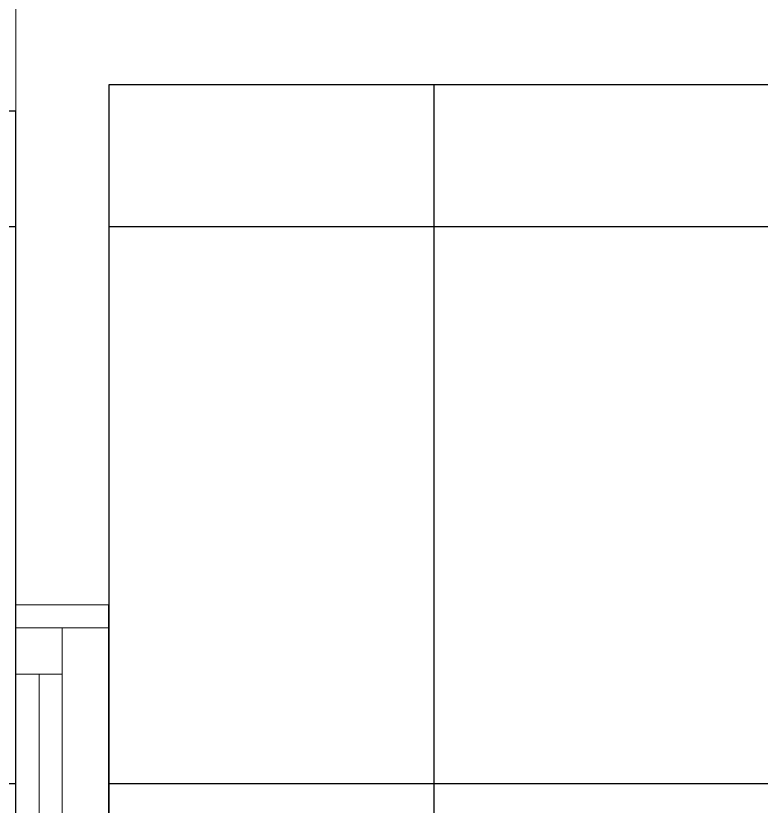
# Model space of a CAD drawing. Header units: inches. Extents: x -246178 to 57169, y -29325 to 19878.
# Drawn here: x 31350 to 32152, y -3624 to -2773 of the extents above; entities that cross this region are included whole.
import ezdxf

# ---------------------------------------------------------------- set-up
doc = ezdxf.new("R2010")
doc.units = ezdxf.units.IN
doc.header["$LTSCALE"] = 25
doc.header["$MEASUREMENT"] = 0
doc.linetypes.add('DASHDOT', pattern=[25.4, 12.7, -6.35, 0, -6.35])
doc.layers.get('0').update_dxf_attribs({"color": 8})
for name, color, linetype, lineweight in [('00-Ground Floor$0$Aluminum', 251, 'Continuous', 5), ('00-Ground Floor$0$Walls', 251, 'Continuous', 5), ('E-LITE-CLNG-CNDT', 6, 'DASHDOT', 35)]:
    doc.layers.add(name, color=color, linetype=linetype, lineweight=lineweight)
doc.layers.add('00-Ground Floor$0$False Ceiling', color=251, linetype='Continuous')

# ---------------------------------------------------------------- blocks, each defined once
blk = doc.blocks.new('00-Ground Floor$0$A$C37be4daf')
at = {"layer": '00-Ground Floor$0$Aluminum'}
for p, q in [((1416.01, 598.24), (216.01, 598.24)), ((1341.01, 548.24), (1341.01, 598.24)), ((1391.01, 498.24), (1391.01, 598.24)), ((291.01, 573.24), (1341.01, 573.24)), ((1391.01, 548.24), (241.01, 548.24)), ((1416.01, 498.24), (216.01, 498.24))]:
    blk.add_line(p, q, dxfattribs=at)
at = {"layer": '00-Ground Floor$0$Walls'}
blk.add_line((1416.01, 498.24), (1416.01, 598.24), dxfattribs=at)
blk = doc.blocks.new('00-Ground Floor$0$A$Ce9e1c4c3')
at = {"layer": '00-Ground Floor$0$False Ceiling', "color": 254}
for p, q in [((-64050.49, -2847.43, 0), (-68550.49, -2847.43, 0)), ((-68550.49, -2847.43, 0), (-68550.49, -6967.43, 0)), ((-68650.49, -2875.81, 0), (-76050.49, -2875.81, 0)), ((-68650.49, -13467.43, 0), (-68650.49, -2875.81, 0))]:
    blk.add_line(p, q, dxfattribs=at)
at = {"layer": '00-Ground Floor$0$False Ceiling', "color": 254, "linetype": 'Continuous'}
for p, q in [((-68200, -6967.43), (-68200, -2847.43)), ((-76050.49, -3000), (-68650.49, -3000)), ((-68550.49, -3000), (-64050.49, -3000)), ((-76050.49, -3600), (-68650.49, -3600)), ((-68550.49, -3600), (-64050.49, -3600))]:
    blk.add_line(p, q, dxfattribs=at)
blk = doc.blocks.new('00-Ground Floor')
at = {"layer": '00-Ground Floor$0$Walls'}
for p, q in [((31349.51, -5267.43, 0), (31349.51, -2747.43, 0)), ((35949.51, -2847.43, 0), (31449.51, -2847.43, 0)), ((31449.51, -5267.43, 0), (31449.51, -2847.43, 0))]:
    blk.add_line(p, q, dxfattribs=at)
at = {"rotation": 90}
blk.add_blockref('00-Ground Floor$0$A$C37be4daf', (31947.74, -4823.44, 0), dxfattribs=at)
at = {"layer": '00-Ground Floor$0$False Ceiling', "color": 254}
blk.add_blockref('00-Ground Floor$0$A$Ce9e1c4c3', (100000, 0), dxfattribs=at)

msp = doc.modelspace()

# ---------------------------------------------------------------- block references
at = {"layer": 'E-LITE-CLNG-CNDT'}
msp.add_blockref('00-Ground Floor', (0, 0), dxfattribs=at)

doc.saveas('drawing.dxf')
